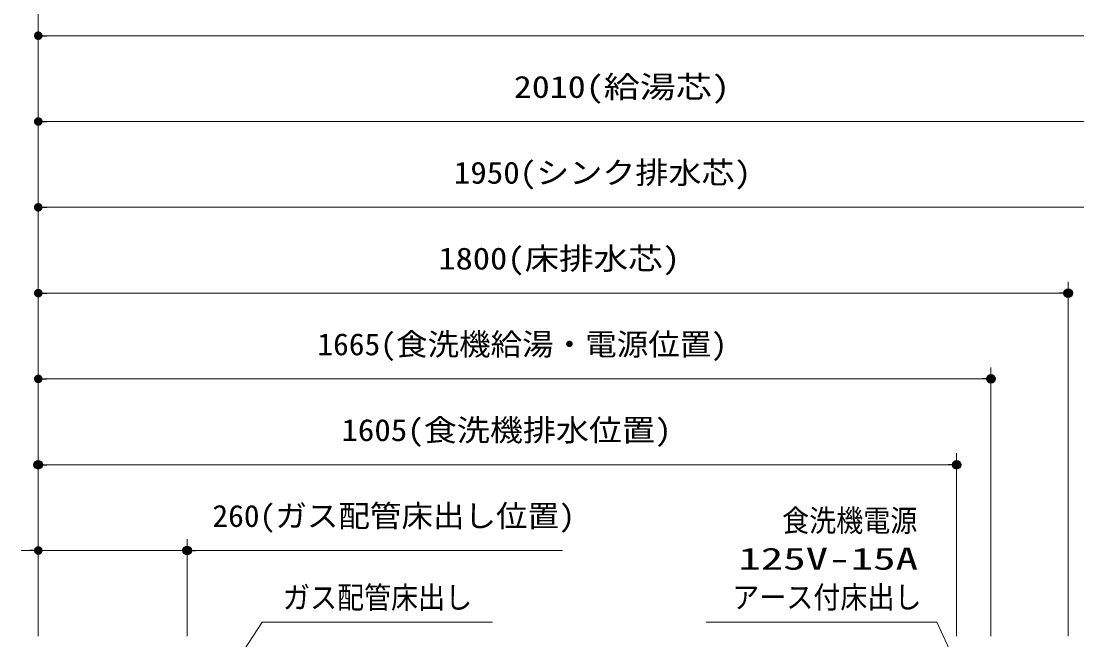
# Model space of a CAD drawing. Units: millimetres, scale not verified. Extents: x -9797 to 9797, y -4555 to 4555.
# Drawn here: x -7939 to -6093, y 1704 to 2786 of the extents above; entities that cross this region are included whole.
import ezdxf
from ezdxf.enums import TextEntityAlignment as Align

# ---------------------------------------------------------------- set-up
doc = ezdxf.new("R2010")
doc.units = ezdxf.units.MM
doc.header["$LTSCALE"] = 30
doc.header["$PDMODE"] = 32
doc.header["$PDSIZE"] = 15
for name, color, linetype, lineweight in [('0-0_0', 7, 'Continuous', 25), ('0-3_寸法ﾚｲﾔｰ', 30, 'Continuous', 13), ('0-4_DEFPOINTS', 7, 'Continuous', 25)]:
    doc.layers.add(name, color=color, linetype=linetype, lineweight=lineweight)
doc.styles.add('ＭＳ ゴシック', font='')
doc.styles.get('ＭＳ ゴシック').set_extended_font_data('MS Gothic')

# ---------------------------------------------------------------- blocks, each defined once
blk = doc.blocks.new('_DOT')
at = {"layer": '0-0_0', "color": 30}
blk.add_line((-15, 0), (-30, 0), dxfattribs=at)
for points in [[(0, 0), (-15, 0), (-14.88, 1.88)], [(0, 0), (-14.88, -1.88), (-15, 0)], [(0, 0), (-14.88, 1.88), (-14.53, 3.73)], [(0, 0), (-14.53, -3.73), (-14.88, -1.88)], [(0, 0), (-14.53, 3.73), (-13.95, 5.52)], [(0, 0), (-13.95, -5.52), (-14.53, -3.73)], [(0, 0), (-13.95, 5.52), (-13.14, 7.23)], [(0, 0), (-13.14, -7.23), (-13.95, -5.52)], [(0, 0), (-13.14, 7.23), (-12.14, 8.82)], [(0, 0), (-12.14, -8.82), (-13.14, -7.23)], [(0, 0), (-12.14, 8.82), (-10.93, 10.27)], [(0, 0), (-10.93, -10.27), (-12.14, -8.82)], [(0, 0), (-10.93, 10.27), (-9.56, 11.56)], [(0, 0), (-9.56, -11.56), (-10.93, -10.27)], [(0, 0), (-9.56, 11.56), (-8.04, 12.66)], [(0, 0), (-8.04, -12.66), (-9.56, -11.56)], [(0, 0), (-8.04, 12.66), (-6.39, 13.57)], [(0, 0), (-6.39, -13.57), (-8.04, -12.66)], [(0, 0), (-6.39, 13.57), (-4.64, 14.27)], [(0, 0), (-4.64, -14.27), (-6.39, -13.57)], [(0, 0), (-4.64, 14.27), (-2.81, 14.73)], [(0, 0), (-2.81, -14.73), (-4.64, -14.27)], [(0, 0), (-2.81, 14.73), (-0.94, 14.97)], [(0, 0), (-0.94, -14.97), (-2.81, -14.73)], [(0, 0), (-0.94, 14.97), (0.94, 14.97)], [(0, 0), (0.94, -14.97), (-0.94, -14.97)], [(0, 0), (0.94, 14.97), (2.81, 14.73)], [(0, 0), (2.81, 14.73), (4.64, 14.27)], [(0, 0), (4.64, 14.27), (6.39, 13.57)], [(0, 0), (6.39, 13.57), (8.04, 12.66)], [(0, 0), (8.04, 12.66), (9.56, 11.56)], [(0, 0), (9.56, 11.56), (10.93, 10.27)], [(0, 0), (10.93, 10.27), (12.14, 8.82)], [(0, 0), (12.14, 8.82), (13.14, 7.23)], [(0, 0), (13.14, 7.23), (13.95, 5.52)], [(0, 0), (13.95, 5.52), (14.53, 3.73)], [(0, 0), (14.53, 3.73), (14.88, 1.88)], [(0, 0), (14.88, 1.88), (15, 0)], [(0, 0), (2.81, -14.73), (0.94, -14.97)], [(0, 0), (4.64, -14.27), (2.81, -14.73)], [(0, 0), (6.39, -13.57), (4.64, -14.27)], [(0, 0), (8.04, -12.66), (6.39, -13.57)], [(0, 0), (9.56, -11.56), (8.04, -12.66)], [(0, 0), (10.93, -10.27), (9.56, -11.56)], [(0, 0), (12.14, -8.82), (10.93, -10.27)], [(0, 0), (13.14, -7.23), (12.14, -8.82)], [(0, 0), (13.95, -5.52), (13.14, -7.23)], [(0, 0), (14.53, -3.73), (13.95, -5.52)], [(0, 0), (14.88, -1.88), (14.53, -3.73)], [(0, 0), (15, 0), (14.88, -1.88)]]:
    blk.add_solid(points, dxfattribs=at)

msp = doc.modelspace()

# ---------------------------------------------------------------- linework, layer by layer
at = {"layer": '0-3_寸法ﾚｲﾔｰ'}
for p, q in [((-7908.51, 1710), (-7908.51, 2930)), ((-7908.51, 1710), (-7908.51, 2780)), ((-7893.51, 2760), (-5778.51, 2760)), ((-7908.51, 1710), (-7908.51, 2630)), ((-7893.51, 2610), (-5913.51, 2610)), ((-7908.51, 1710), (-7908.51, 2480)), ((-7893.51, 2460), (-5973.51, 2460)), ((-7908.51, 1710), (-7908.51, 2330)), ((-6108.51, 1710), (-6108.51, 2330)), ((-7893.51, 2310), (-6123.51, 2310)), ((-7908.51, 2030), (-7908.51, 2180)), ((-6243.51, 1710), (-6243.51, 2180)), ((-7893.51, 2160), (-6258.51, 2160)), ((-7908.51, 1710), (-7908.51, 2030)), ((-6303.51, 1710), (-6303.51, 2030)), ((-7893.51, 2010), (-6318.51, 2010)), ((-7908.51, 1710), (-7908.51, 1880)), ((-7648.51, 1710), (-7648.51, 1880)), ((-7923.51, 1860), (-7938.51, 1860)), ((-7908.51, 1860), (-7648.51, 1860)), ((-7648.51, 1860), (-6992.23, 1860)), ((-7633.51, 1860), (-7618.51, 1860))]:
    msp.add_line(p, q, dxfattribs=at)
for points in [[(-7114.46, 1735), (-7517.19, 1735), (-7636.45, 1550.95)], [(-6741.17, 1735), (-6338.44, 1735), (-6253.48, 1552.34)]]:
    msp.add_lwpolyline(points, dxfattribs=at)
at = {"layer": '0-4_DEFPOINTS'}
for p in [(-6108.51, 2310), (-6243.51, 2160), (-7908.51, 2010), (-6303.51, 2010), (-7648.51, 1860)]:
    msp.add_point(p, dxfattribs=at)

# ---------------------------------------------------------------- block references
at = {"layer": '0-3_寸法ﾚｲﾔｰ', "xscale": 0.5, "yscale": 0.5, "rotation": 180}
for p in [(-7908.51, 2760), (-7908.51, 2610), (-7908.51, 2460), (-7908.51, 2310), (-7908.51, 2160), (-7908.51, 2010), (-7648.51, 1860)]:
    msp.add_blockref('_DOT', p, dxfattribs=at)
at = {"layer": '0-3_寸法ﾚｲﾔｰ', "xscale": 0.5, "yscale": 0.5}
for p in [(-6108.51, 2310), (-6243.51, 2160), (-6303.51, 2010), (-7908.51, 1860)]:
    msp.add_blockref('_DOT', p, dxfattribs=at)

# ---------------------------------------------------------------- texts
at = {"layer": '0-3_寸法ﾚｲﾔｰ', "style": 'ＭＳ ゴシック'}
for s, height, width, p in [('2010(給湯芯)', 38.48, 1.2, (-7077.42, 2639.74)), ('1950(シンク排水芯)', 38.49, 1.1, (-7182.28, 2489.74)), ('1800(床排水芯)', 38.48, 1.15, (-7209.28, 2339.74)), ('1665(食洗機給湯・電源位置)', 38.48, 1.05, (-7420.78, 2189.74)), ('1605(食洗機排水位置)', 38.48, 1.1, (-7378.78, 2039.74)), ('260(ガス配管床出し位置)', 38.48, 1.05, (-7604.23, 1889.74))]:
    msp.add_text(s, height=height, dxfattribs=dict(at, width=width)).set_placement(p, align=Align.BOTTOM_LEFT)
at = {"layer": '0-3_寸法ﾚｲﾔｰ', "color": 7, "style": 'ＭＳ ゴシック'}
for s, height, width, p in [('食洗機電源', 38.49, 0.9, (-6608.57, 1881.55)), ('125V-15A', 38.48, 1.5, (-6685.11, 1814.89)), ('ガス配管床出し', 38.49, 0.9, (-7481, 1747.15)), ('アース付床出し', 38.49, 0.9, (-6695.68, 1747.57))]:
    msp.add_text(s, height=height, dxfattribs=dict(at, width=width)).set_placement(p, align=Align.BOTTOM_LEFT)

doc.saveas('drawing.dxf')
